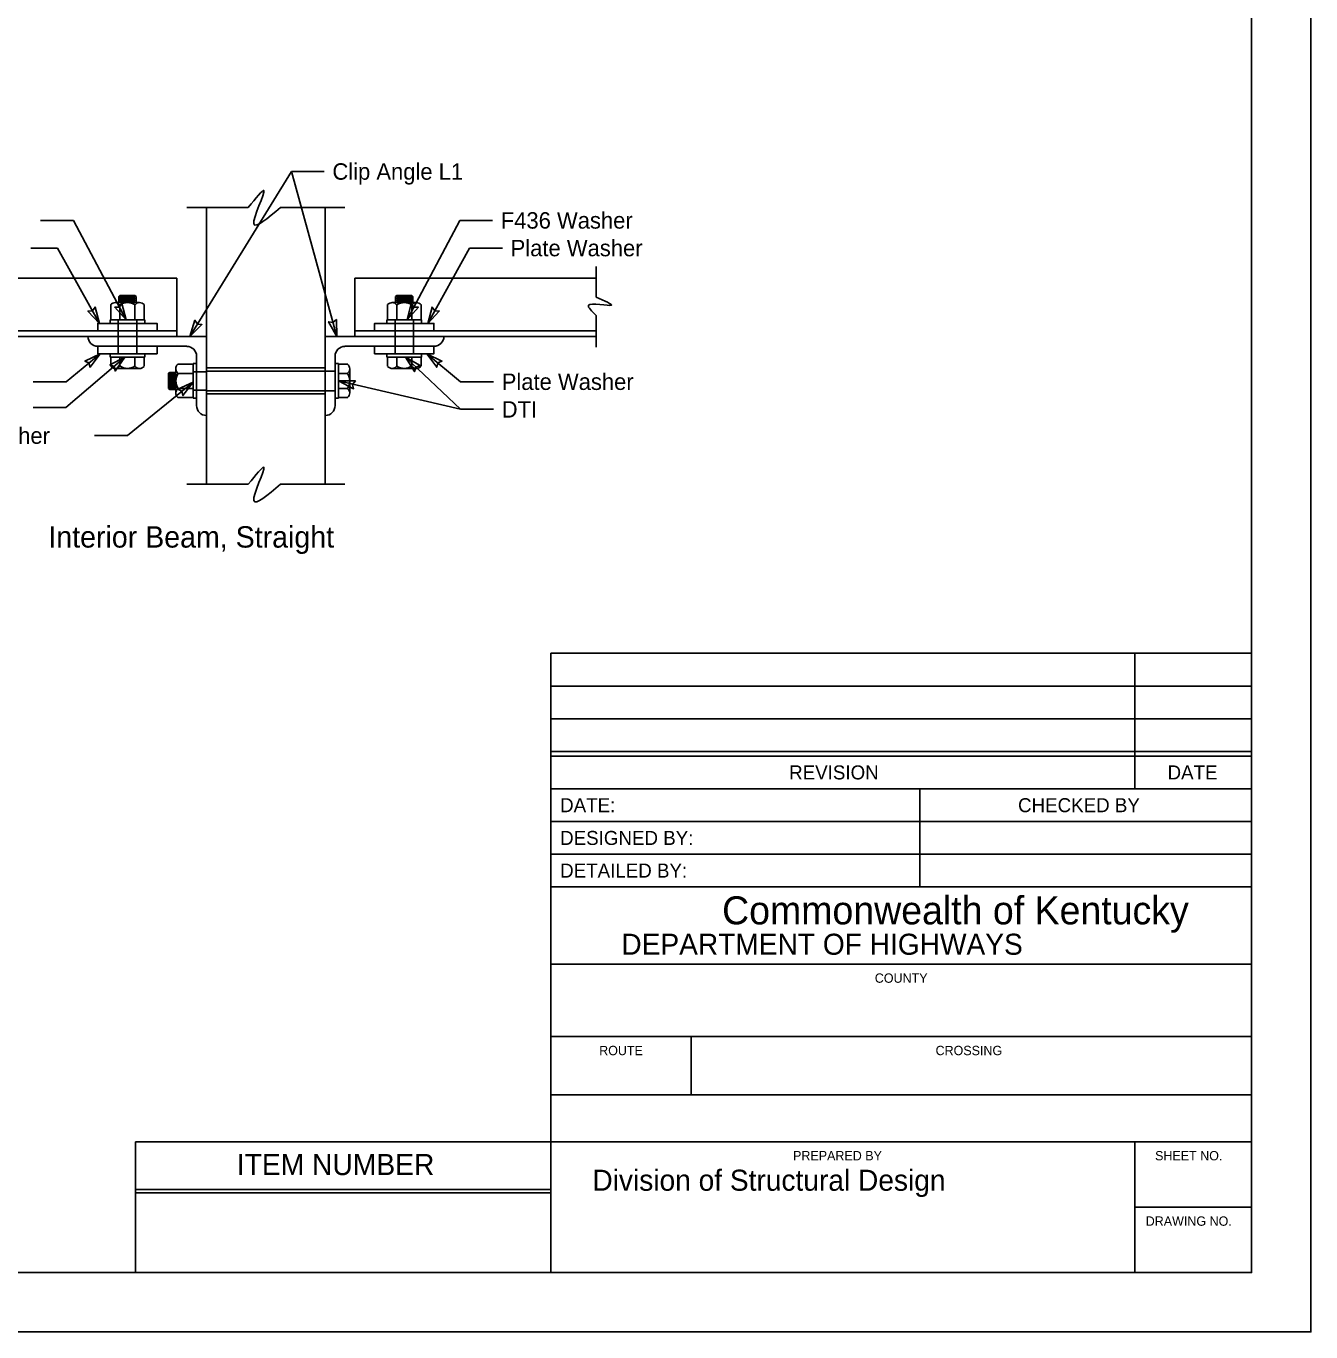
# Model space of a CAD drawing. Extents: x 1000 to 1036, y 1500 to 1522.
# Drawn here: x 1025.17 to 1036, y 1500 to 1511 of the extents above; entities that cross this region are included whole.
import ezdxf

# ---------------------------------------------------------------- set-up
doc = ezdxf.new("R2010")
doc.units = 0
for name, color, linetype in [('01-Slab', 7, 'Continuous'), ('03-Dimensions', 7, 'Continuous'), ('04-Hidden', 7, 'Continuous'), ('10-Sheet Border', 7, 'Continuous'), ('11-Sheet Trim', 7, 'Continuous'), ('30-Program-Titles', 7, 'Continuous'), ('32-Framing Plan', 7, 'Continuous'), ('40-Pattern Areas', 7, 'Continuous'), ('41-Bearing Pads', 7, 'Continuous')]:
    doc.layers.add(name, color=color, linetype=linetype)

# ---------------------------------------------------------------- blocks, each defined once
blk = doc.blocks.new('ARHEAD')
at = {"layer": '03-Dimensions'}
blk.add_lwpolyline([(0, 0), (-0.133, 0.033), (-0.117, 0), (-0.133, -0.033)], close=True, dxfattribs=at)

msp = doc.modelspace()

# ---------------------------------------------------------------- linework, layer by layer
at = {"layer": '01-Slab'}
for p, q in [((1026.443, 1508.876), (1024.41, 1508.876)), ((1026.443, 1508.386), (1026.443, 1508.876)), ((1027.943, 1508.876), (1029.977, 1508.876)), ((1027.943, 1508.386), (1027.943, 1508.876)), ((1024.41, 1508.433), (1026.443, 1508.433)), ((1029.977, 1508.433), (1027.943, 1508.433)), ((1024.41, 1508.386), (1025.693, 1508.386)), ((1025.693, 1508.386), (1026.693, 1508.386)), ((1026.693, 1508.386), (1026.693, 1507.719)), ((1028.693, 1508.386), (1027.693, 1508.386)), ((1027.693, 1508.386), (1027.693, 1507.719)), ((1029.977, 1508.386), (1028.693, 1508.386)), ((1026.526, 1508.303), (1025.777, 1508.303)), ((1026.61, 1507.803), (1026.61, 1508.219)), ((1027.777, 1507.803), (1027.777, 1508.219)), ((1027.86, 1508.303), (1028.61, 1508.303))]:
    msp.add_line(p, q, dxfattribs=at)
for points in [[(1026.277, 1508.433), (1026.277, 1508.495), (1025.777, 1508.495), (1025.777, 1508.433)], [(1028.11, 1508.433), (1028.11, 1508.495), (1028.61, 1508.495), (1028.61, 1508.433)], [(1026.277, 1508.303), (1026.277, 1508.24), (1025.777, 1508.24), (1025.777, 1508.303)], [(1028.11, 1508.303), (1028.11, 1508.24), (1028.61, 1508.24), (1028.61, 1508.303)]]:
    msp.add_lwpolyline(points, close=True, dxfattribs=at)
for centre, start, end in [((1025.777, 1508.386), 180, 270), ((1028.61, 1508.386), 270, 0), ((1026.526, 1508.219), 0, 90), ((1027.86, 1508.219), 90, 180), ((1026.693, 1507.803), 180, 270), ((1027.693, 1507.803), 270, 0)]:
    msp.add_arc(centre, 0.0834, start, end, dxfattribs=at)
at = {"layer": '03-Dimensions'}
for p, q in [((1026.552, 1508.386), (1027.408, 1509.776)), ((1027.408, 1509.776), (1027.685, 1509.776)), ((1027.791, 1508.386), (1027.408, 1509.776)), ((1025.572, 1509.363), (1025.295, 1509.363)), ((1026.015, 1508.525), (1025.572, 1509.363)), ((1028.384, 1508.525), (1028.827, 1509.363)), ((1028.827, 1509.363), (1029.104, 1509.363)), ((1025.438, 1509.13), (1025.212, 1509.13)), ((1025.791, 1508.495), (1025.438, 1509.13)), ((1028.557, 1508.495), (1028.909, 1509.13)), ((1028.909, 1509.13), (1029.186, 1509.13)), ((1026.006, 1508.21), (1025.508, 1507.786)), ((1025.796, 1508.24), (1025.51, 1508.004)), ((1028.369, 1508.21), (1028.834, 1507.772)), ((1028.549, 1508.24), (1028.834, 1508.004)), ((1025.51, 1508.004), (1025.233, 1508.004)), ((1026.58, 1508.001), (1026.027, 1507.55)), ((1027.806, 1508.011), (1028.834, 1507.772)), ((1028.834, 1508.004), (1029.111, 1508.004)), ((1025.508, 1507.786), (1025.231, 1507.786)), ((1028.834, 1507.772), (1029.111, 1507.772)), ((1026.027, 1507.55), (1025.75, 1507.55))]:
    msp.add_line(p, q, dxfattribs=at)
at = {"layer": '04-Hidden'}
for p, q in [((1025.948, 1508.525), (1025.948, 1508.24)), ((1026.105, 1508.525), (1026.105, 1508.24)), ((1028.282, 1508.525), (1028.282, 1508.24)), ((1028.438, 1508.525), (1028.438, 1508.24)), ((1026.693, 1508.089), (1026.58, 1508.089)), ((1026.693, 1507.933), (1026.58, 1507.933))]:
    msp.add_line(p, q, dxfattribs=at)
for points in [[(1027.693, 1508.121), (1026.693, 1508.121)], [(1027.777, 1508.094), (1026.693, 1508.094)], [(1026.693, 1507.928), (1027.777, 1507.928)], [(1026.693, 1507.901), (1027.693, 1507.901)]]:
    msp.add_lwpolyline(points, dxfattribs=at)
at = {"layer": '10-Sheet Border'}
for p, q in [((1029.595, 1500.5), (1029.595, 1505.717)), ((1029.595, 1505.717), (1035.5, 1505.717)), ((1034.516, 1505.717), (1034.516, 1504.575)), ((1029.595, 1505.441), (1035.5, 1505.441)), ((1029.595, 1505.165), (1035.5, 1505.165)), ((1029.595, 1504.89), (1035.5, 1504.89)), ((1029.595, 1504.85), (1035.5, 1504.85)), ((1029.595, 1504.575), (1035.5, 1504.575)), ((1032.705, 1504.575), (1032.705, 1503.748)), ((1029.595, 1504.299), (1035.5, 1504.299)), ((1029.595, 1504.024), (1035.5, 1504.024)), ((1029.595, 1503.748), (1035.5, 1503.748)), ((1029.595, 1503.098), (1035.5, 1503.098)), ((1032.547, 1503.098), (1032.705, 1503.098)), ((1029.595, 1502.488), (1035.5, 1502.488)), ((1030.776, 1501.996), (1030.776, 1502.488)), ((1029.595, 1501.996), (1035.5, 1501.996)), ((1029.595, 1501.602), (1026.095, 1501.602)), ((1026.095, 1500.5), (1026.095, 1501.602)), ((1029.595, 1501.602), (1035.5, 1501.602)), ((1034.516, 1500.5), (1034.516, 1501.602)), ((1026.095, 1501.199), (1029.587, 1501.199)), ((1026.095, 1501.171), (1029.587, 1501.171)), ((1034.516, 1501.051), (1035.5, 1501.051))]:
    msp.add_line(p, q, dxfattribs=at)
msp.add_lwpolyline([(1001.25, 1500.5), (1035.5, 1500.5), (1035.5, 1521.5), (1001.25, 1521.5)], close=True, dxfattribs=at)
at = {"layer": '11-Sheet Trim'}
msp.add_lwpolyline([(1000, 1500), (1036, 1500), (1036, 1522), (1000, 1522)], close=True, dxfattribs=at)
at = {"layer": '30-Program-Titles'}
for p, q in [((1025.886, 1508.525), (1025.886, 1508.654)), ((1026.127, 1508.671), (1025.923, 1508.671)), ((1025.954, 1508.722), (1025.963, 1508.731)), ((1025.954, 1508.671), (1025.954, 1508.722)), ((1026.099, 1508.722), (1025.954, 1508.722)), ((1026.099, 1508.705), (1025.954, 1508.705)), ((1026.099, 1508.688), (1025.954, 1508.688)), ((1026.09, 1508.731), (1025.963, 1508.731)), ((1026.09, 1508.714), (1025.963, 1508.714)), ((1026.09, 1508.697), (1025.963, 1508.697)), ((1026.09, 1508.679), (1025.963, 1508.679)), ((1025.963, 1508.525), (1025.963, 1508.652)), ((1026.099, 1508.722), (1026.09, 1508.731)), ((1026.09, 1508.525), (1026.09, 1508.651)), ((1026.099, 1508.671), (1026.099, 1508.722)), ((1026.167, 1508.525), (1026.167, 1508.654)), ((1028.219, 1508.525), (1028.219, 1508.654)), ((1028.259, 1508.671), (1028.463, 1508.671)), ((1028.287, 1508.722), (1028.296, 1508.731)), ((1028.287, 1508.671), (1028.287, 1508.722)), ((1028.287, 1508.722), (1028.432, 1508.722)), ((1028.287, 1508.705), (1028.432, 1508.705)), ((1028.287, 1508.688), (1028.432, 1508.688)), ((1028.296, 1508.731), (1028.424, 1508.731)), ((1028.296, 1508.714), (1028.424, 1508.714)), ((1028.296, 1508.697), (1028.424, 1508.697)), ((1028.296, 1508.679), (1028.424, 1508.679)), ((1028.296, 1508.525), (1028.296, 1508.651)), ((1028.423, 1508.525), (1028.423, 1508.652)), ((1028.432, 1508.722), (1028.424, 1508.731)), ((1028.432, 1508.671), (1028.432, 1508.722)), ((1028.501, 1508.525), (1028.501, 1508.654)), ((1025.881, 1508.495), (1025.881, 1508.525)), ((1026.172, 1508.525), (1025.881, 1508.525)), ((1026.167, 1508.525), (1025.886, 1508.525)), ((1026.167, 1508.525), (1025.886, 1508.525)), ((1026.172, 1508.495), (1026.172, 1508.525)), ((1028.214, 1508.495), (1028.214, 1508.525)), ((1028.214, 1508.525), (1028.506, 1508.525)), ((1028.219, 1508.525), (1028.501, 1508.525)), ((1028.219, 1508.525), (1028.501, 1508.525)), ((1028.506, 1508.495), (1028.506, 1508.525)), ((1025.881, 1508.24), (1025.881, 1508.21)), ((1025.881, 1508.21), (1026.172, 1508.21)), ((1025.886, 1508.21), (1026.167, 1508.21)), ((1025.886, 1508.21), (1025.886, 1508.134)), ((1025.886, 1508.21), (1026.167, 1508.21)), ((1025.963, 1508.21), (1025.963, 1508.137)), ((1026.09, 1508.21), (1026.09, 1508.136)), ((1026.167, 1508.21), (1026.167, 1508.134)), ((1026.172, 1508.24), (1026.172, 1508.21)), ((1028.214, 1508.24), (1028.214, 1508.21)), ((1028.506, 1508.21), (1028.214, 1508.21)), ((1028.501, 1508.21), (1028.219, 1508.21)), ((1028.219, 1508.21), (1028.219, 1508.134)), ((1028.501, 1508.21), (1028.219, 1508.21)), ((1028.296, 1508.21), (1028.296, 1508.136)), ((1028.423, 1508.21), (1028.423, 1508.137)), ((1028.501, 1508.21), (1028.501, 1508.134)), ((1028.506, 1508.24), (1028.506, 1508.21)), ((1025.926, 1508.117), (1026.13, 1508.117)), ((1026.434, 1508.112), (1026.434, 1507.908)), ((1026.58, 1508.152), (1026.452, 1508.152)), ((1026.61, 1508.157), (1026.58, 1508.157)), ((1026.58, 1508.157), (1026.58, 1507.865)), ((1026.58, 1508.152), (1026.58, 1507.87)), ((1026.58, 1508.152), (1026.58, 1507.87)), ((1027.777, 1508.157), (1027.806, 1508.157)), ((1027.806, 1508.157), (1027.806, 1507.865)), ((1027.806, 1508.152), (1027.806, 1507.87)), ((1027.806, 1508.152), (1027.883, 1508.152)), ((1027.806, 1508.152), (1027.806, 1507.87)), ((1027.9, 1508.112), (1027.9, 1507.908)), ((1028.461, 1508.117), (1028.257, 1508.117)), ((1026.383, 1508.083), (1026.374, 1508.075)), ((1026.374, 1508.075), (1026.374, 1507.947)), ((1026.434, 1508.083), (1026.383, 1508.083)), ((1026.383, 1508.083), (1026.383, 1507.938)), ((1026.391, 1508.075), (1026.391, 1507.947)), ((1026.4, 1508.083), (1026.4, 1507.938)), ((1026.409, 1508.075), (1026.409, 1507.947)), ((1026.417, 1508.083), (1026.417, 1507.938)), ((1026.426, 1508.075), (1026.426, 1507.947)), ((1026.58, 1508.074), (1026.455, 1508.074)), ((1027.806, 1508.074), (1027.88, 1508.074)), ((1026.383, 1507.938), (1026.374, 1507.947)), ((1026.434, 1507.938), (1026.383, 1507.938)), ((1026.58, 1507.947), (1026.453, 1507.947)), ((1027.806, 1507.947), (1027.881, 1507.947)), ((1026.58, 1507.87), (1026.452, 1507.87)), ((1026.61, 1507.865), (1026.58, 1507.865)), ((1027.777, 1507.865), (1027.806, 1507.865)), ((1027.806, 1507.87), (1027.883, 1507.87))]:
    msp.add_line(p, q, dxfattribs=at)
for centre, major_axis, start_param, end_param in [((1025.923, 1508.623), (0.0486, 0), 0.613226, 2.448409), ((1026.026, 1508.562), (0.111, 0), 0.950987, 2.170363), ((1026.13, 1508.623), (0.0486, 0), 0.693184, 2.528366), ((1028.257, 1508.623), (-0.0486, 0), 3.754819, 5.590002), ((1028.361, 1508.562), (-0.111, 0), 4.112822, 5.332198), ((1028.463, 1508.623), (-0.0486, 0), 3.834776, 5.669959), ((1025.923, 1508.164), (-0.0486, 0), 0.693184, 2.528366), ((1026.027, 1508.226), (-0.111, 0), 0.950987, 2.170363), ((1026.13, 1508.164), (-0.0486, 0), 0.613226, 2.448409), ((1026.482, 1508.114), (0, 0.0486), 0.693184, 2.528366), ((1027.852, 1508.114), (0, 0.0486), 3.754819, 5.590002), ((1028.257, 1508.164), (0.0486, 0), 3.834776, 5.669959), ((1028.359, 1508.226), (0.111, 0), 4.112822, 5.332198), ((1028.463, 1508.164), (0.0486, 0), 3.754819, 5.590002), ((1026.544, 1508.01), (0, 0.111), 0.950987, 2.170363), ((1027.791, 1508.01), (0, 0.111), 4.112822, 5.332198), ((1026.482, 1507.908), (0, 0.0486), 0.613226, 2.448409), ((1027.852, 1507.908), (0, 0.0486), 3.834776, 5.669959)]:
    msp.add_ellipse(centre, major_axis=major_axis, ratio=0.983467, start_param=start_param, end_param=end_param, dxfattribs=at)
at = {"layer": '32-Framing Plan'}
for p, q in [((1026.693, 1507.141), (1026.693, 1509.473)), ((1027.693, 1507.141), (1027.693, 1509.473))]:
    msp.add_line(p, q, dxfattribs=at)
at = {"layer": '40-Pattern Areas'}
for p, q in [((1026.527, 1509.473), (1027.045, 1509.473)), ((1027.317, 1509.473), (1027.86, 1509.473)), ((1029.977, 1508.718), (1029.977, 1508.974)), ((1029.977, 1508.296), (1029.977, 1508.563)), ((1026.527, 1507.141), (1027.045, 1507.141)), ((1027.317, 1507.141), (1027.86, 1507.141))]:
    msp.add_line(p, q, dxfattribs=at)
for points in [[(1027.045, 1509.473), (1027.177, 1509.615), (1027.092, 1509.335), (1027.317, 1509.473)], [(1029.977, 1508.563), (1029.912, 1508.648), (1030.105, 1508.648), (1029.977, 1508.718)], [(1027.045, 1507.141), (1027.177, 1507.283), (1027.092, 1507.003), (1027.317, 1507.141)]]:
    msp.add_spline(points, degree=3, dxfattribs=at)

# ---------------------------------------------------------------- block references
at = {"layer": '03-Dimensions'}
for p, xscale, yscale, rotation in [((1026.015, 1508.525), 1.0387499999999998, -1.03875, -62.138383957281356), ((1028.384, 1508.525), 1.0387499999999998, 1.03875, -117.86161604271864), ((1025.791, 1508.495), 1.0387499999999998, -1.03875, -60.935275289493966), ((1028.557, 1508.495), 1.0387499999999998, 1.03875, -119.06472471050604), ((1026.552, 1508.386), 1.03875, 1.0387499999999998, -121.62084716131416), ((1027.791, 1508.386), 1.03875, 1.0387500000000003, -74.5999238037017), ((1025.796, 1508.24), 1.0387500000000003, -1.03875, 39.57511054433851), ((1026.006, 1508.21), 1.03875, 1.03875, 40.4175408092134), ((1028.369, 1508.21), 1.03875, 1.03875, 136.68520267837508), ((1028.549, 1508.24), 1.0387500000000003, 1.03875, 140.42488945566149), ((1026.58, 1508.001), 1.0387500000000003, 1.0387499999999998, 39.20883581212925), ((1027.806, 1508.011), 1.03875, 1.03875, 166.07766972039857)]:
    msp.add_blockref('ARHEAD', p, dxfattribs=dict(at, xscale=xscale, yscale=yscale, rotation=rotation))

# ---------------------------------------------------------------- texts
for s, p in [('Clip Angle L1', (1027.754, 1509.706)), ('F436 Washer', (1029.173, 1509.294)), ('Plate Washer', (1029.256, 1509.061)), ('Plate Washer', (1029.181, 1507.935)), ('DTI', (1029.181, 1507.702)), ('F436 Washer', (1024.262, 1507.481))]:
    msp.add_text(s, height=0.1385, dxfattribs=at).set_placement(p)
at = {"layer": '10-Sheet Border'}
for s, height, p in [('REVISION', 0.1181, (1031.603, 1504.654)), ('DATE', 0.1181, (1034.792, 1504.654)), ('DATE:', 0.1181, (1029.673, 1504.378)), ('CHECKED BY', 0.1181, (1033.532, 1504.378)), ('DESIGNED BY:', 0.11811, (1029.673, 1504.102)), ('DETAILED BY:', 0.11811, (1029.673, 1503.827)), ('Commonwealth of Kentucky', 0.23622, (1031.038, 1503.433)), ('DEPARTMENT OF HIGHWAYS', 0.17717, (1030.189, 1503.177)), ('COUNTY', 0.0787, (1032.325, 1502.941)), ('ROUTE', 0.0787, (1030.002, 1502.331)), ('CROSSING', 0.0787, (1032.837, 1502.331)), ('PREPARED BY', 0.07874, (1031.636, 1501.445)), ('ITEM NUMBER', 0.17789, (1026.948, 1501.321)), ('Division of Structural Design', 0.17717, (1029.945, 1501.189))]:
    msp.add_text(s, height=height, dxfattribs=at).set_placement(p)
at = {"layer": '11-Sheet Trim'}
for s, height, p in [('SHEET NO.', 0.0787, (1034.687, 1501.445)), ('DRAWING NO.', 0.07874, (1034.608, 1500.894))]:
    msp.add_text(s, height=height, dxfattribs=at).set_placement(p)
at = {"layer": '41-Bearing Pads'}
msp.add_text('Interior Beam, Straight', height=0.18, dxfattribs=at).set_placement((1025.36, 1506.607))

doc.saveas('drawing.dxf')
